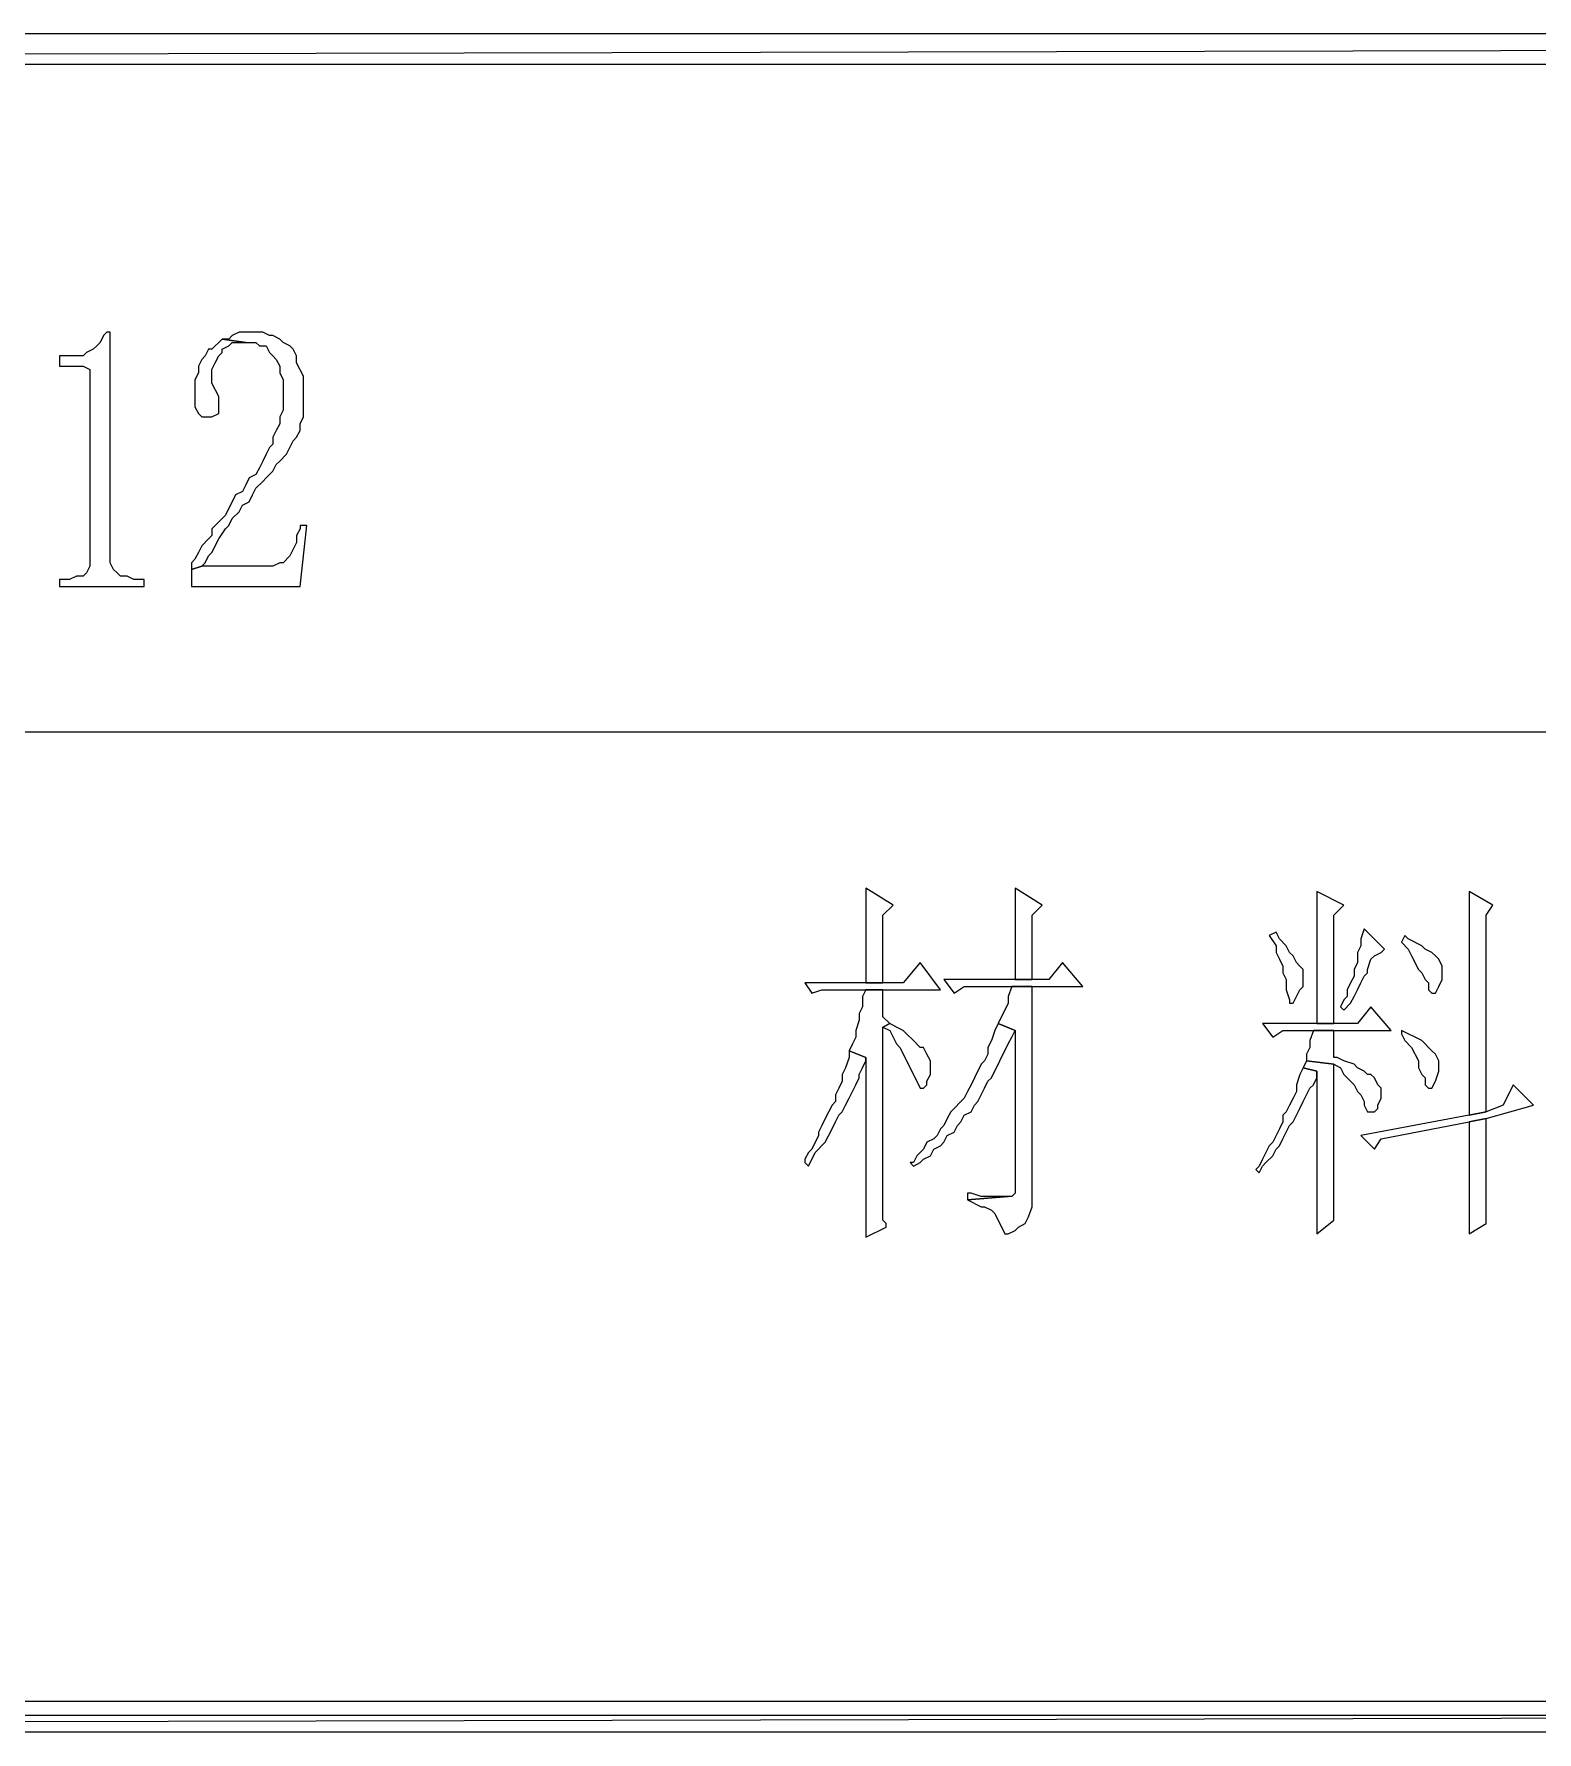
# Model space of a CAD drawing. Extents: x -15.4 to 0.8, y 0.3 to 11.8.
# Drawn here: x -13.34 to -12.9704, y 6.0911 to 6.5086 of the extents above; entities that cross this region are included whole.
import ezdxf

# ---------------------------------------------------------------- set-up
doc = ezdxf.new("R2010")
doc.units = 0
doc.header["$MEASUREMENT"] = 0
doc.linetypes.add('AUSGEZOGEN', pattern=[0])
doc.layers.get('0').update_dxf_attribs({"linetype": 'AUSGEZOGEN'})

msp = doc.modelspace()

# ---------------------------------------------------------------- linework, layer by layer
for points in [[(-14.50878, 6.50856), (-14.50878, 6.50106), (-14.50878, 6.50106), (-11.15878, 6.50856), (-14.50878, 6.50856)], [(-14.50878, 6.50106), (-11.15878, 6.50856), (-11.15878, 6.50856), (-11.15878, 6.50106), (-14.50878, 6.50106)], [(-13.32128, 6.43523), (-13.32211, 6.43523), (-13.32211, 6.43523), (-13.32295, 6.4344), (-13.32295, 6.4344), (-13.32378, 6.43273), (-13.32378, 6.43273), (-13.32461, 6.4319), (-13.32461, 6.4319), (-13.32545, 6.43106), (-13.32545, 6.43106), (-13.32711, 6.43023), (-13.32711, 6.43023), (-13.32795, 6.4294), (-13.32795, 6.4294), (-13.33378, 6.4294), (-13.33378, 6.4294), (-13.33378, 6.4269), (-13.33378, 6.4269), (-13.32795, 6.4269), (-13.32795, 6.4269), (-13.32628, 6.42606), (-13.32628, 6.42606), (-13.32628, 6.37773), (-13.32628, 6.37773), (-13.32711, 6.37606), (-13.32711, 6.37606), (-13.32795, 6.37523), (-13.32795, 6.37523), (-13.32961, 6.37523), (-13.32961, 6.37523), (-13.33128, 6.3744), (-13.33128, 6.3744), (-13.33378, 6.3744), (-13.33378, 6.3744), (-13.33378, 6.37273), (-13.33378, 6.37273), (-13.31295, 6.37273), (-13.31295, 6.37273), (-13.31295, 6.3744), (-13.31295, 6.3744), (-13.31545, 6.3744), (-13.31545, 6.3744), (-13.31711, 6.37523), (-13.31711, 6.37523), (-13.31878, 6.37523), (-13.31878, 6.37523), (-13.31961, 6.37606), (-13.31961, 6.37606), (-13.32045, 6.3769), (-13.32045, 6.3769), (-13.32128, 6.37856), (-13.32128, 6.37856), (-13.32128, 6.38023), (-13.32128, 6.43523)], [(-13.28711, 6.43523), (-13.28961, 6.43523), (-13.28961, 6.43523), (-13.29128, 6.4344), (-13.29128, 6.4344), (-13.29211, 6.43356), (-13.29211, 6.43356), (-13.29378, 6.43356), (-13.29378, 6.43356), (-13.28795, 6.43273), (-13.28795, 6.43273), (-13.28545, 6.43273), (-13.28545, 6.43273), (-13.28461, 6.4319), (-13.28461, 6.4319), (-13.28295, 6.4319), (-13.28295, 6.4319), (-13.28211, 6.43023), (-13.28211, 6.43023), (-13.28128, 6.4294), (-13.28128, 6.4294), (-13.28045, 6.42856), (-13.28045, 6.42856), (-13.27961, 6.4269), (-13.27961, 6.4269), (-13.27961, 6.42523), (-13.27961, 6.42523), (-13.27878, 6.42356), (-13.27878, 6.42356), (-13.27878, 6.41606), (-13.27878, 6.41606), (-13.27961, 6.4144), (-13.27961, 6.4144), (-13.27961, 6.41273), (-13.27961, 6.41273), (-13.28045, 6.41106), (-13.28045, 6.41106), (-13.28128, 6.4094), (-13.28128, 6.4094), (-13.28128, 6.40773), (-13.28128, 6.40773), (-13.28211, 6.4069), (-13.28211, 6.4069), (-13.28295, 6.40523), (-13.28295, 6.40523), (-13.28378, 6.40356), (-13.28378, 6.40356), (-13.28461, 6.4019), (-13.28461, 6.4019), (-13.28545, 6.40023), (-13.28545, 6.40023), (-13.28711, 6.3994), (-13.28711, 6.3994), (-13.28795, 6.39773), (-13.28795, 6.39773), (-13.28878, 6.39606), (-13.28878, 6.39606), (-13.29045, 6.39523), (-13.29045, 6.39523), (-13.29295, 6.39023), (-13.29295, 6.39023), (-13.29628, 6.3869), (-13.29628, 6.3869), (-13.29628, 6.38523), (-13.29628, 6.38523), (-13.29711, 6.3844), (-13.29711, 6.3844), (-13.29878, 6.38273), (-13.29878, 6.38273), (-13.29961, 6.38106), (-13.29961, 6.38106), (-13.30045, 6.3794), (-13.30045, 6.3794), (-13.30128, 6.37856), (-13.30128, 6.37856), (-13.30128, 6.3769), (-13.30128, 6.3769), (-13.29878, 6.37773), (-13.29878, 6.37773), (-13.29795, 6.37856), (-13.29795, 6.37856), (-13.29711, 6.38023), (-13.29711, 6.38023), (-13.29628, 6.38106), (-13.29628, 6.38106), (-13.29461, 6.3844), (-13.29461, 6.3844), (-13.29295, 6.3869), (-13.29295, 6.3869), (-13.29211, 6.38773), (-13.29211, 6.38773), (-13.29128, 6.3894), (-13.29128, 6.3894), (-13.28961, 6.39106), (-13.28961, 6.39106), (-13.28878, 6.39273), (-13.28878, 6.39273), (-13.28711, 6.39356), (-13.28711, 6.39356), (-13.28628, 6.39523), (-13.28628, 6.39523), (-13.28545, 6.3969), (-13.28545, 6.3969), (-13.28378, 6.39856), (-13.28378, 6.39856), (-13.28295, 6.3994), (-13.28295, 6.3994), (-13.28128, 6.40106), (-13.28128, 6.40106), (-13.28045, 6.40273), (-13.28045, 6.40273), (-13.27961, 6.40356), (-13.27961, 6.40356), (-13.27795, 6.40523), (-13.27795, 6.40523), (-13.27711, 6.4069), (-13.27711, 6.4069), (-13.27628, 6.40856), (-13.27628, 6.40856), (-13.27545, 6.4094), (-13.27545, 6.4094), (-13.27461, 6.41106), (-13.27461, 6.41106), (-13.27461, 6.41273), (-13.27461, 6.41273), (-13.27378, 6.4144), (-13.27378, 6.4144), (-13.27378, 6.4244), (-13.27378, 6.4244), (-13.27545, 6.42773), (-13.27545, 6.42773), (-13.27545, 6.4294), (-13.27545, 6.4294), (-13.27628, 6.43106), (-13.27628, 6.43106), (-13.27711, 6.4319), (-13.27711, 6.4319), (-13.27878, 6.43273), (-13.27878, 6.43273), (-13.27961, 6.43356), (-13.27961, 6.43356), (-13.28128, 6.4344), (-13.28128, 6.4344), (-13.28211, 6.4344), (-13.28211, 6.4344), (-13.28378, 6.43523), (-13.28378, 6.43523), (-13.28545, 6.43523), (-13.28711, 6.43523)], [(-13.29378, 6.43356), (-13.29628, 6.43106), (-13.29628, 6.43106), (-13.29711, 6.43106), (-13.29711, 6.43106), (-13.29795, 6.4294), (-13.29795, 6.4294), (-13.29878, 6.42856), (-13.29878, 6.42856), (-13.29961, 6.4269), (-13.29961, 6.4269), (-13.29961, 6.42523), (-13.29961, 6.42523), (-13.30045, 6.42356), (-13.30045, 6.42356), (-13.30045, 6.4169), (-13.30045, 6.4169), (-13.29961, 6.41523), (-13.29961, 6.41523), (-13.29878, 6.4144), (-13.29878, 6.4144), (-13.29628, 6.4144), (-13.29628, 6.4144), (-13.29461, 6.41523), (-13.29461, 6.41523), (-13.29461, 6.4194), (-13.29461, 6.4194), (-13.29628, 6.42273), (-13.29628, 6.42273), (-13.29628, 6.42606), (-13.29628, 6.42606), (-13.29545, 6.42773), (-13.29545, 6.42773), (-13.29461, 6.4294), (-13.29461, 6.4294), (-13.29378, 6.43023), (-13.29378, 6.43023), (-13.29378, 6.43106), (-13.29378, 6.43106), (-13.29211, 6.4319), (-13.29211, 6.4319), (-13.29128, 6.43273), (-13.29128, 6.43273), (-13.28795, 6.43273), (-13.29378, 6.43356)], [(-13.27295, 6.38773), (-13.27461, 6.38773), (-13.27461, 6.38773), (-13.27461, 6.3869), (-13.27461, 6.3869), (-13.27545, 6.38523), (-13.27545, 6.38523), (-13.27545, 6.38356), (-13.27545, 6.38356), (-13.27711, 6.38023), (-13.27711, 6.38023), (-13.27878, 6.37856), (-13.27878, 6.37856), (-13.27961, 6.37856), (-13.27961, 6.37856), (-13.28128, 6.37773), (-13.28128, 6.37773), (-13.29878, 6.37773), (-13.29878, 6.37773), (-13.30128, 6.3769), (-13.30128, 6.3769), (-13.30128, 6.37273), (-13.30128, 6.37273), (-13.27461, 6.37273), (-13.27295, 6.38773)], [(-11.15878, 6.3369), (-14.50878, 6.3369)], [(-13.13545, 6.29856), (-13.13545, 6.27523), (-13.13545, 6.27523), (-13.13128, 6.27523), (-13.13128, 6.27523), (-13.13128, 6.2919), (-13.13128, 6.2919), (-13.12878, 6.2944), (-13.13545, 6.29856)], [(-13.09878, 6.29856), (-13.09878, 6.27606), (-13.09878, 6.27606), (-13.09461, 6.27606), (-13.09461, 6.27606), (-13.09461, 6.2919), (-13.09461, 6.2919), (-13.09211, 6.2944), (-13.09878, 6.29856)], [(-13.02461, 6.29773), (-13.02461, 6.26523), (-13.02461, 6.26523), (-13.02045, 6.26523), (-13.02045, 6.26523), (-13.02045, 6.2919), (-13.02045, 6.2919), (-13.01795, 6.2944), (-13.02461, 6.29773)], [(-12.98711, 6.29773), (-12.98711, 6.24273), (-12.98711, 6.24273), (-12.98295, 6.24356), (-12.98295, 6.24356), (-12.98295, 6.2919), (-12.98295, 6.2919), (-12.98128, 6.2944), (-12.98711, 6.29773)], [(-13.03461, 6.28773), (-13.03628, 6.2869), (-13.03628, 6.2869), (-13.03461, 6.2844), (-13.03461, 6.2844), (-13.03461, 6.28273), (-13.03461, 6.28273), (-13.03378, 6.28106), (-13.03378, 6.28106), (-13.03295, 6.2794), (-13.03295, 6.2794), (-13.03295, 6.27773), (-13.03295, 6.27773), (-13.03211, 6.27606), (-13.03211, 6.27606), (-13.03211, 6.27356), (-13.03211, 6.27356), (-13.03128, 6.27106), (-13.03128, 6.27106), (-13.03128, 6.27023), (-13.03128, 6.27023), (-13.03045, 6.27023), (-13.03045, 6.27023), (-13.02961, 6.2719), (-13.02961, 6.2719), (-13.02878, 6.27356), (-13.02878, 6.27356), (-13.02795, 6.2744), (-13.02795, 6.2744), (-13.02795, 6.27856), (-13.02795, 6.27856), (-13.02878, 6.2794), (-13.02878, 6.2794), (-13.02961, 6.28023), (-13.02961, 6.28023), (-13.03045, 6.2819), (-13.03045, 6.2819), (-13.03128, 6.28273), (-13.03128, 6.28273), (-13.03211, 6.2844), (-13.03211, 6.2844), (-13.03378, 6.28606), (-13.03461, 6.28773)], [(-13.01295, 6.28856), (-13.01378, 6.28606), (-13.01378, 6.28606), (-13.01378, 6.2844), (-13.01378, 6.2844), (-13.01461, 6.28273), (-13.01461, 6.28273), (-13.01461, 6.28023), (-13.01461, 6.28023), (-13.01545, 6.27856), (-13.01545, 6.27856), (-13.01545, 6.2769), (-13.01545, 6.2769), (-13.01628, 6.27523), (-13.01628, 6.27523), (-13.01711, 6.27356), (-13.01711, 6.27356), (-13.01711, 6.2719), (-13.01711, 6.2719), (-13.01795, 6.27106), (-13.01795, 6.27106), (-13.01878, 6.2694), (-13.01878, 6.2694), (-13.01795, 6.26856), (-13.01795, 6.26856), (-13.01628, 6.27023), (-13.01628, 6.27023), (-13.01545, 6.2719), (-13.01545, 6.2719), (-13.01461, 6.27356), (-13.01461, 6.27356), (-13.01378, 6.27523), (-13.01378, 6.27523), (-13.01295, 6.2769), (-13.01295, 6.2769), (-13.01211, 6.27773), (-13.01211, 6.27773), (-13.01211, 6.27856), (-13.01211, 6.27856), (-13.01128, 6.28106), (-13.01128, 6.28106), (-13.01045, 6.2819), (-13.01045, 6.2819), (-13.00878, 6.28273), (-13.00878, 6.28273), (-13.00795, 6.28356), (-13.01295, 6.28856)], [(-13.00295, 6.2869), (-13.00378, 6.28523), (-13.00378, 6.28523), (-13.00211, 6.28356), (-13.00211, 6.28356), (-13.00128, 6.2819), (-13.00128, 6.2819), (-12.99961, 6.27856), (-12.99961, 6.27856), (-12.99878, 6.27773), (-12.99878, 6.27773), (-12.99795, 6.27606), (-12.99795, 6.27606), (-12.99711, 6.27523), (-12.99711, 6.27523), (-12.99711, 6.27356), (-12.99711, 6.27356), (-12.99628, 6.27273), (-12.99628, 6.27273), (-12.99545, 6.27273), (-12.99545, 6.27273), (-12.99461, 6.2744), (-12.99461, 6.2744), (-12.99378, 6.27606), (-12.99378, 6.27606), (-12.99378, 6.2794), (-12.99378, 6.2794), (-12.99461, 6.28106), (-12.99461, 6.28106), (-12.99545, 6.2819), (-12.99545, 6.2819), (-12.99628, 6.28273), (-12.99628, 6.28273), (-12.99795, 6.28356), (-12.99795, 6.28356), (-12.99878, 6.2844), (-12.99878, 6.2844), (-13.00211, 6.28606), (-13.00295, 6.2869)], [(-13.12211, 6.28023), (-13.12628, 6.27523), (-13.12628, 6.27523), (-13.15045, 6.27523), (-13.15045, 6.27523), (-13.14878, 6.27273), (-13.14878, 6.27273), (-13.14628, 6.27356), (-13.14628, 6.27356), (-13.11711, 6.27356), (-13.12211, 6.28023)], [(-13.08711, 6.28023), (-13.09045, 6.27606), (-13.09045, 6.27606), (-13.11628, 6.27606), (-13.11628, 6.27606), (-13.11378, 6.27273), (-13.11378, 6.27273), (-13.11128, 6.2744), (-13.11128, 6.2744), (-13.08211, 6.2744), (-13.08711, 6.28023)], [(-13.13128, 6.27356), (-13.13545, 6.27356), (-13.13545, 6.27356), (-13.13628, 6.2719), (-13.13628, 6.2719), (-13.13628, 6.2694), (-13.13628, 6.2694), (-13.13711, 6.26773), (-13.13711, 6.26773), (-13.13711, 6.26606), (-13.13711, 6.26606), (-13.13795, 6.26356), (-13.13795, 6.26356), (-13.13795, 6.2619), (-13.13795, 6.2619), (-13.13878, 6.26023), (-13.13878, 6.26023), (-13.13961, 6.25856), (-13.13961, 6.25856), (-13.13545, 6.2569), (-13.13545, 6.2569), (-13.13545, 6.21273), (-13.13545, 6.21273), (-13.13045, 6.21523), (-13.13045, 6.21523), (-13.13045, 6.21606), (-13.13045, 6.21606), (-13.13128, 6.2169), (-13.13128, 6.2169), (-13.13128, 6.2644), (-13.13128, 6.2644), (-13.12961, 6.26523), (-13.12961, 6.26523), (-13.13128, 6.2669), (-13.13128, 6.27356)], [(-13.09461, 6.2744), (-13.09961, 6.2744), (-13.09961, 6.2744), (-13.10045, 6.2719), (-13.10045, 6.2719), (-13.10045, 6.27023), (-13.10045, 6.27023), (-13.10295, 6.26523), (-13.10295, 6.26523), (-13.09878, 6.26356), (-13.09878, 6.26356), (-13.09878, 6.22356), (-13.09878, 6.22356), (-13.09961, 6.22273), (-13.09961, 6.22273), (-13.10045, 6.22273), (-13.10045, 6.22273), (-13.11045, 6.2219), (-13.11045, 6.2219), (-13.10711, 6.22023), (-13.10711, 6.22023), (-13.10628, 6.22023), (-13.10628, 6.22023), (-13.10461, 6.2194), (-13.10461, 6.2194), (-13.10378, 6.21856), (-13.10378, 6.21856), (-13.10128, 6.21356), (-13.10128, 6.21356), (-13.10045, 6.21356), (-13.10045, 6.21356), (-13.09878, 6.2144), (-13.09878, 6.2144), (-13.09795, 6.21523), (-13.09795, 6.21523), (-13.09628, 6.21606), (-13.09628, 6.21606), (-13.09545, 6.21773), (-13.09545, 6.21773), (-13.09461, 6.22023), (-13.09461, 6.22023), (-13.09461, 6.22356), (-13.09461, 6.2744)], [(-13.01128, 6.2694), (-13.01461, 6.26523), (-13.01461, 6.26523), (-13.03795, 6.26523), (-13.03795, 6.26523), (-13.03545, 6.2619), (-13.03545, 6.2619), (-13.03295, 6.26356), (-13.03295, 6.26356), (-13.00628, 6.26356), (-13.01128, 6.2694)], [(-13.12961, 6.26523), (-13.13128, 6.2644), (-13.13128, 6.2644), (-13.12961, 6.26356), (-13.12961, 6.26356), (-13.12878, 6.2619), (-13.12878, 6.2619), (-13.12795, 6.26023), (-13.12795, 6.26023), (-13.12711, 6.2594), (-13.12711, 6.2594), (-13.12295, 6.25106), (-13.12295, 6.25106), (-13.12211, 6.2494), (-13.12211, 6.2494), (-13.12128, 6.2494), (-13.12128, 6.2494), (-13.12045, 6.25023), (-13.12045, 6.25023), (-13.12045, 6.25106), (-13.12045, 6.25106), (-13.11961, 6.25273), (-13.11961, 6.25273), (-13.11961, 6.25606), (-13.11961, 6.25606), (-13.12045, 6.25773), (-13.12045, 6.25773), (-13.12128, 6.2594), (-13.12128, 6.2594), (-13.12211, 6.2594), (-13.12211, 6.2594), (-13.12378, 6.26106), (-13.12378, 6.26106), (-13.12545, 6.26273), (-13.12545, 6.26273), (-13.12628, 6.26356), (-13.12628, 6.26356), (-13.12795, 6.2644), (-13.12961, 6.26523)], [(-13.10295, 6.26523), (-13.10378, 6.26356), (-13.10378, 6.26356), (-13.10461, 6.26106), (-13.10461, 6.26106), (-13.10545, 6.2594), (-13.10545, 6.2594), (-13.10545, 6.25773), (-13.10545, 6.25773), (-13.10628, 6.25606), (-13.10628, 6.25606), (-13.10711, 6.25523), (-13.10711, 6.25523), (-13.10878, 6.2519), (-13.10878, 6.2519), (-13.10961, 6.25023), (-13.10961, 6.25023), (-13.11045, 6.24856), (-13.11045, 6.24856), (-13.11128, 6.2469), (-13.11128, 6.2469), (-13.11211, 6.24606), (-13.11211, 6.24606), (-13.11378, 6.2444), (-13.11378, 6.2444), (-13.11461, 6.24356), (-13.11461, 6.24356), (-13.11545, 6.2419), (-13.11545, 6.2419), (-13.11628, 6.24023), (-13.11628, 6.24023), (-13.11711, 6.2394), (-13.11711, 6.2394), (-13.11795, 6.23773), (-13.11795, 6.23773), (-13.11878, 6.2369), (-13.11878, 6.2369), (-13.12045, 6.23606), (-13.12045, 6.23606), (-13.12128, 6.2344), (-13.12128, 6.2344), (-13.12295, 6.23273), (-13.12295, 6.23273), (-13.12378, 6.23106), (-13.12378, 6.23106), (-13.12461, 6.23106), (-13.12461, 6.23106), (-13.12378, 6.23023), (-13.12378, 6.23023), (-13.12211, 6.23106), (-13.12211, 6.23106), (-13.12128, 6.2319), (-13.12128, 6.2319), (-13.11961, 6.23273), (-13.11961, 6.23273), (-13.11878, 6.2344), (-13.11878, 6.2344), (-13.11711, 6.23523), (-13.11711, 6.23523), (-13.11628, 6.23606), (-13.11628, 6.23606), (-13.11545, 6.23773), (-13.11545, 6.23773), (-13.11378, 6.23856), (-13.11378, 6.23856), (-13.11295, 6.24023), (-13.11295, 6.24023), (-13.11211, 6.24106), (-13.11211, 6.24106), (-13.11128, 6.24273), (-13.11128, 6.24273), (-13.10961, 6.24356), (-13.10961, 6.24356), (-13.10878, 6.24523), (-13.10878, 6.24523), (-13.10795, 6.24606), (-13.10795, 6.24606), (-13.10628, 6.2494), (-13.10628, 6.2494), (-13.10545, 6.25106), (-13.10545, 6.25106), (-13.10461, 6.2519), (-13.10461, 6.2519), (-13.10045, 6.26023), (-13.10045, 6.26023), (-13.09961, 6.2619), (-13.09961, 6.2619), (-13.09878, 6.26356), (-13.10295, 6.26523)], [(-13.02045, 6.26356), (-13.02545, 6.26356), (-13.02545, 6.26356), (-13.02628, 6.26106), (-13.02628, 6.26106), (-13.02628, 6.2594), (-13.02628, 6.2594), (-13.02711, 6.25773), (-13.02711, 6.25773), (-13.02711, 6.25606), (-13.02711, 6.25606), (-13.02045, 6.25523), (-13.02045, 6.25523), (-13.01878, 6.2544), (-13.01878, 6.2544), (-13.01795, 6.25273), (-13.01795, 6.25273), (-13.01628, 6.25106), (-13.01628, 6.25106), (-13.01545, 6.25023), (-13.01545, 6.25023), (-13.01461, 6.24856), (-13.01461, 6.24856), (-13.01378, 6.24773), (-13.01378, 6.24773), (-13.01295, 6.24606), (-13.01295, 6.24606), (-13.01295, 6.24523), (-13.01295, 6.24523), (-13.01211, 6.24356), (-13.01211, 6.24356), (-13.01045, 6.24356), (-13.01045, 6.24356), (-13.00961, 6.2444), (-13.00961, 6.2444), (-13.00961, 6.24523), (-13.00961, 6.24523), (-13.00878, 6.2469), (-13.00878, 6.2469), (-13.00878, 6.2494), (-13.00878, 6.2494), (-13.00961, 6.25023), (-13.00961, 6.25023), (-13.01045, 6.2519), (-13.01045, 6.2519), (-13.01128, 6.25273), (-13.01128, 6.25273), (-13.01211, 6.25273), (-13.01211, 6.25273), (-13.01295, 6.25356), (-13.01295, 6.25356), (-13.01461, 6.2544), (-13.01461, 6.2544), (-13.01545, 6.25523), (-13.01545, 6.25523), (-13.01795, 6.25606), (-13.01795, 6.25606), (-13.01961, 6.2569), (-13.01961, 6.2569), (-13.02045, 6.2569), (-13.02045, 6.26356)], [(-13.00378, 6.26356), (-13.00378, 6.26273), (-13.00378, 6.26273), (-13.00295, 6.26106), (-13.00295, 6.26106), (-13.00128, 6.2594), (-13.00128, 6.2594), (-12.99961, 6.25606), (-12.99961, 6.25606), (-12.99961, 6.2544), (-12.99961, 6.2544), (-12.99878, 6.25273), (-12.99878, 6.25273), (-12.99795, 6.2519), (-12.99795, 6.2519), (-12.99795, 6.25023), (-12.99795, 6.25023), (-12.99711, 6.2494), (-12.99711, 6.2494), (-12.99628, 6.2494), (-12.99628, 6.2494), (-12.99545, 6.25106), (-12.99545, 6.25106), (-12.99461, 6.25356), (-12.99461, 6.25356), (-12.99461, 6.25606), (-12.99461, 6.25606), (-12.99545, 6.25773), (-12.99545, 6.25773), (-12.99628, 6.25856), (-12.99628, 6.25856), (-12.99878, 6.26106), (-12.99878, 6.26106), (-13.00045, 6.2619), (-13.00045, 6.2619), (-13.00211, 6.26273), (-13.00378, 6.26356)], [(-13.13961, 6.25856), (-13.13961, 6.2569), (-13.13961, 6.2569), (-13.14045, 6.2544), (-13.14045, 6.2544), (-13.14128, 6.25273), (-13.14128, 6.25273), (-13.14128, 6.25106), (-13.14128, 6.25106), (-13.14211, 6.2494), (-13.14211, 6.2494), (-13.14295, 6.24773), (-13.14295, 6.24773), (-13.14295, 6.24606), (-13.14295, 6.24606), (-13.14378, 6.24523), (-13.14378, 6.24523), (-13.14545, 6.2419), (-13.14545, 6.2419), (-13.14628, 6.24023), (-13.14628, 6.24023), (-13.14711, 6.23856), (-13.14711, 6.23856), (-13.14711, 6.23773), (-13.14711, 6.23773), (-13.14878, 6.2344), (-13.14878, 6.2344), (-13.14961, 6.23356), (-13.14961, 6.23356), (-13.15045, 6.2319), (-13.15045, 6.2319), (-13.15045, 6.23106), (-13.15045, 6.23106), (-13.14961, 6.23023), (-13.14961, 6.23023), (-13.14795, 6.23356), (-13.14795, 6.23356), (-13.14545, 6.23606), (-13.14545, 6.23606), (-13.14378, 6.2394), (-13.14378, 6.2394), (-13.14295, 6.24106), (-13.14295, 6.24106), (-13.14211, 6.24273), (-13.14211, 6.24273), (-13.14128, 6.24356), (-13.14128, 6.24356), (-13.14045, 6.24523), (-13.14045, 6.24523), (-13.13961, 6.2469), (-13.13961, 6.2469), (-13.13878, 6.24856), (-13.13878, 6.24856), (-13.13795, 6.25023), (-13.13795, 6.25023), (-13.13711, 6.2519), (-13.13711, 6.2519), (-13.13711, 6.25273), (-13.13711, 6.25273), (-13.13628, 6.2544), (-13.13628, 6.2544), (-13.13545, 6.25606), (-13.13545, 6.25606), (-13.13545, 6.2569), (-13.13961, 6.25856)], [(-13.02795, 6.2544), (-13.02878, 6.25273), (-13.02878, 6.25273), (-13.02961, 6.25023), (-13.02961, 6.25023), (-13.02961, 6.24856), (-13.02961, 6.24856), (-13.03045, 6.2469), (-13.03045, 6.2469), (-13.03128, 6.24523), (-13.03128, 6.24523), (-13.03211, 6.24356), (-13.03211, 6.24356), (-13.03295, 6.24273), (-13.03295, 6.24273), (-13.03295, 6.24106), (-13.03295, 6.24106), (-13.03378, 6.2394), (-13.03378, 6.2394), (-13.03461, 6.23773), (-13.03461, 6.23773), (-13.03545, 6.23606), (-13.03545, 6.23606), (-13.03628, 6.23523), (-13.03628, 6.23523), (-13.03711, 6.23356), (-13.03711, 6.23356), (-13.03795, 6.2319), (-13.03795, 6.2319), (-13.03878, 6.23023), (-13.03878, 6.23023), (-13.03961, 6.2294), (-13.03961, 6.2294), (-13.03878, 6.22856), (-13.03878, 6.22856), (-13.03795, 6.23023), (-13.03795, 6.23023), (-13.03711, 6.23106), (-13.03711, 6.23106), (-13.03545, 6.23273), (-13.03545, 6.23273), (-13.03461, 6.2344), (-13.03461, 6.2344), (-13.03378, 6.23523), (-13.03378, 6.23523), (-13.03295, 6.2369), (-13.03295, 6.2369), (-13.03211, 6.23856), (-13.03211, 6.23856), (-13.03128, 6.24023), (-13.03128, 6.24023), (-13.03045, 6.24106), (-13.03045, 6.24106), (-13.02961, 6.24273), (-13.02961, 6.24273), (-13.02878, 6.2444), (-13.02878, 6.2444), (-13.02795, 6.24606), (-13.02795, 6.24606), (-13.02711, 6.24773), (-13.02711, 6.24773), (-13.02628, 6.2494), (-13.02628, 6.2494), (-13.02545, 6.25023), (-13.02545, 6.25023), (-13.02461, 6.2519), (-13.02461, 6.2519), (-13.02461, 6.25356), (-13.02795, 6.2544)], [(-13.02711, 6.25606), (-13.02795, 6.2544), (-13.02795, 6.2544), (-13.02461, 6.25356), (-13.02461, 6.25356), (-13.02461, 6.21356), (-13.02461, 6.21356), (-13.02045, 6.2169), (-13.02045, 6.2169), (-13.02045, 6.25523), (-13.02711, 6.25606)], [(-12.97628, 6.25023), (-12.97878, 6.24523), (-12.97878, 6.24523), (-12.98295, 6.24356), (-12.98295, 6.24356), (-12.98711, 6.24273), (-12.98711, 6.24273), (-13.01378, 6.23773), (-13.01378, 6.23773), (-13.01045, 6.2344), (-13.01045, 6.2344), (-13.00878, 6.2369), (-13.00878, 6.2369), (-12.98711, 6.24106), (-12.98711, 6.24106), (-12.98295, 6.2419), (-12.98295, 6.2419), (-12.97128, 6.24523), (-12.97628, 6.25023)], [(-12.98295, 6.2419), (-12.98711, 6.24106), (-12.98711, 6.24106), (-12.98711, 6.21356), (-12.98711, 6.21356), (-12.98295, 6.21606), (-12.98295, 6.21606), (-12.98295, 6.24023), (-12.98295, 6.2419)], [(-13.11045, 6.22356), (-13.11045, 6.2219), (-13.11045, 6.2219), (-13.10045, 6.22273), (-13.10045, 6.22273), (-13.10711, 6.22273), (-13.10711, 6.22273), (-13.10961, 6.22356), (-13.11045, 6.22356)], [(-14.50878, 6.09856), (-14.50878, 6.09106), (-14.50878, 6.09106), (-11.15878, 6.09856), (-14.50878, 6.09856)], [(-14.50878, 6.09106), (-11.15878, 6.09856), (-11.15878, 6.09856), (-11.15878, 6.09106), (-14.50878, 6.09106)], [(-14.91878, 6.09523), (-7.41878, 6.09523)]]:
    msp.add_lwpolyline(points)

doc.saveas('drawing.dxf')
